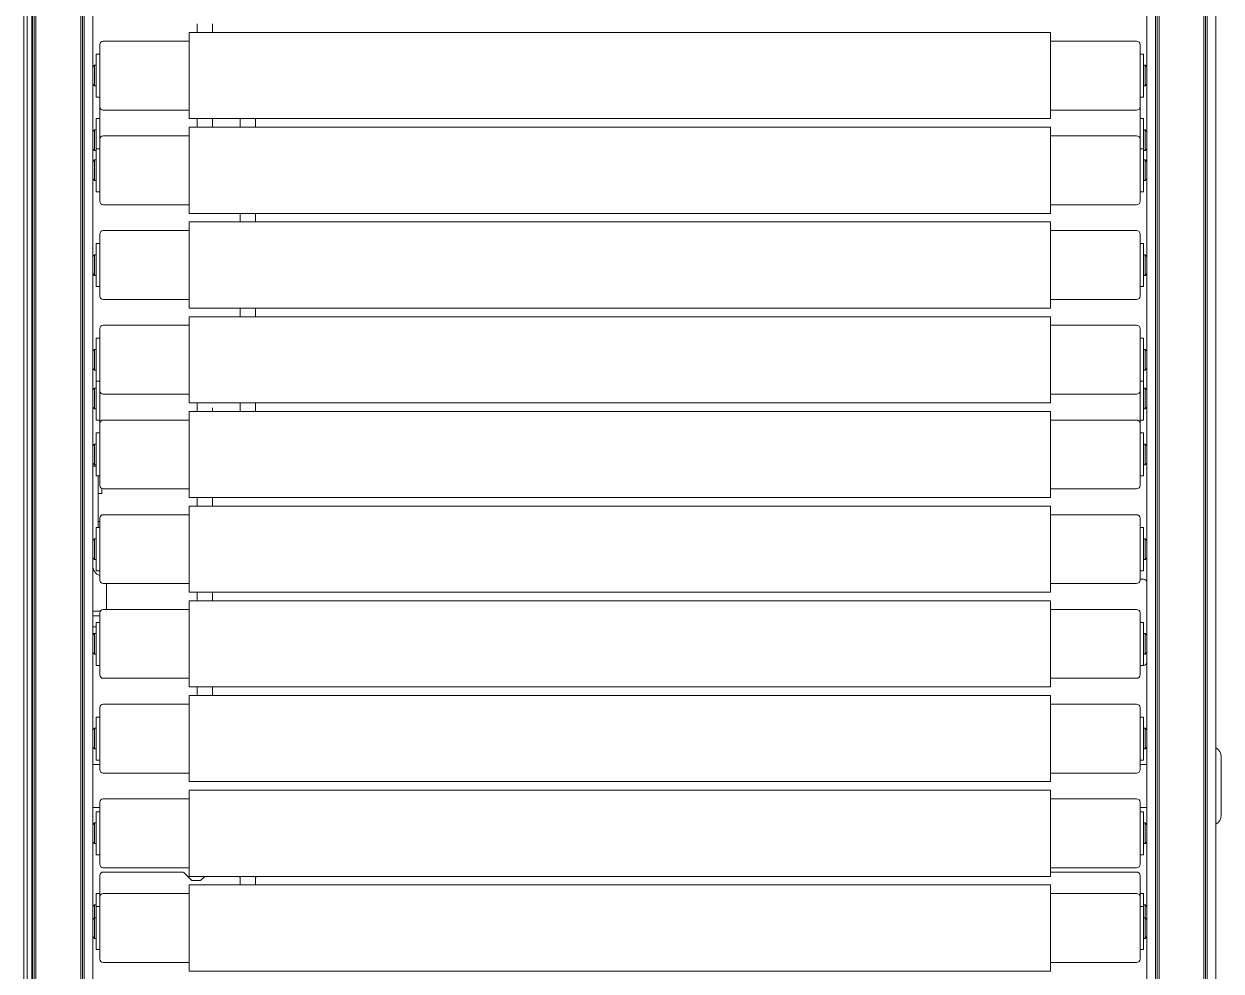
# Model space of a CAD drawing. Header units: metres. Extents: x 51 to 52746, y -259 to 37569.
# Drawn here: x 48994 to 49689, y 34029 to 34579 of the extents above; entities that cross this region are included whole.
import ezdxf

# ---------------------------------------------------------------- set-up
doc = ezdxf.new("R2010")
doc.units = ezdxf.units.M
doc.header["$LTSCALE"] = 500
doc.layers.add('Visible (ISO)', color=7, linetype='Continuous')

msp = doc.modelspace()

# ---------------------------------------------------------------- linework, layer by layer
at = {"layer": 'Visible (ISO)', "color": 4, "lineweight": 5}
for p, q in [((48993.552, 33366.209), (48993.552, 34906.209)), ((48995.352, 34906.209), (48995.352, 33366.209)), ((48998.052, 34906.209), (48998.052, 33366.209)), ((48998.552, 33366.209), (48998.552, 34906.209)), ((48999.552, 33366.209), (48999.552, 34906.209)), ((49000.552, 33366.209), (49000.552, 34906.209)), ((49026.552, 33366.209), (49026.552, 34906.209)), ((49027.552, 33366.209), (49027.552, 34906.209)), ((49028.552, 33366.209), (49028.552, 34906.209)), ((49033.552, 33366.209), (49033.552, 34906.209)), ((49645.552, 33366.209), (49645.552, 34906.209)), ((49650.552, 33366.209), (49650.552, 34906.209)), ((49651.552, 33366.209), (49651.552, 34906.209)), ((49652.552, 33366.209), (49652.552, 34906.209)), ((49678.552, 33366.209), (49678.552, 34906.209)), ((49679.552, 33366.209), (49679.552, 34906.209)), ((49680.552, 33366.209), (49680.552, 34906.209)), ((49685.552, 33366.209), (49685.552, 34906.209)), ((49094.152, 34573.709), (49094.152, 34578.709)), ((49102.952, 34573.709), (49102.952, 34578.709)), ((49089.552, 34573.709), (49089.552, 34523.709)), ((49589.552, 34573.709), (49089.552, 34573.709)), ((49589.552, 34573.709), (49589.552, 34523.709)), ((49037.552, 34566.709), (49037.552, 34530.709)), ((49089.552, 34568.709), (49039.552, 34568.709)), ((49639.552, 34568.709), (49589.552, 34568.709)), ((49641.552, 34530.709), (49641.552, 34566.709)), ((49035.552, 34561.209), (49035.552, 34536.209)), ((49035.552, 34561.209), (49037.552, 34561.209)), ((49643.552, 34561.209), (49641.552, 34561.209)), ((49643.552, 34536.209), (49643.552, 34561.209)), ((49033.552, 34553.709), (49034.552, 34554.709)), ((49034.552, 34542.709), (49034.552, 34554.709)), ((49034.552, 34554.709), (49035.552, 34554.709)), ((49644.552, 34554.709), (49643.552, 34554.709)), ((49644.552, 34554.709), (49644.552, 34542.709)), ((49645.552, 34553.709), (49644.552, 34554.709)), ((49033.552, 34543.709), (49034.552, 34542.709)), ((49034.552, 34542.709), (49035.552, 34542.709)), ((49644.552, 34542.709), (49643.552, 34542.709)), ((49645.552, 34543.709), (49644.552, 34542.709)), ((49035.552, 34536.209), (49037.552, 34536.209)), ((49643.552, 34536.209), (49641.552, 34536.209)), ((49037.552, 34530.709), (49037.552, 34511.709)), ((49089.552, 34528.709), (49039.552, 34528.709)), ((49639.552, 34528.709), (49589.552, 34528.709)), ((49641.552, 34511.709), (49641.552, 34530.709)), ((49035.552, 34523.709), (49035.552, 34506.209)), ((49035.552, 34523.709), (49037.552, 34523.709)), ((49589.552, 34523.709), (49089.552, 34523.709)), ((49094.152, 34518.709), (49094.152, 34523.709)), ((49102.952, 34518.709), (49102.952, 34523.709)), ((49119.152, 34518.709), (49119.152, 34523.709)), ((49127.952, 34523.709), (49127.952, 34518.709)), ((49643.552, 34523.709), (49641.552, 34523.709)), ((49643.552, 34506.209), (49643.552, 34523.709)), ((49033.552, 34516.209), (49034.552, 34517.209)), ((49034.552, 34505.209), (49034.552, 34517.209)), ((49034.552, 34517.209), (49035.552, 34517.209)), ((49089.552, 34513.709), (49039.552, 34513.709)), ((49089.552, 34518.709), (49089.552, 34468.709)), ((49589.552, 34518.709), (49089.552, 34518.709)), ((49589.552, 34518.709), (49589.552, 34468.709)), ((49639.552, 34513.709), (49589.552, 34513.709)), ((49644.552, 34517.209), (49643.552, 34517.209)), ((49644.552, 34517.209), (49644.552, 34505.209)), ((49645.552, 34516.209), (49644.552, 34517.209)), ((49037.552, 34511.709), (49037.552, 34475.709)), ((49641.552, 34475.709), (49641.552, 34511.709)), ((49033.552, 34506.209), (49034.552, 34505.209)), ((49034.552, 34505.209), (49035.552, 34505.209)), ((49035.552, 34506.209), (49035.552, 34481.209)), ((49035.552, 34506.209), (49037.552, 34506.209)), ((49643.552, 34506.209), (49641.552, 34506.209)), ((49643.552, 34481.209), (49643.552, 34506.209)), ((49644.552, 34505.209), (49643.552, 34505.209)), ((49645.552, 34506.209), (49644.552, 34505.209)), ((49033.552, 34498.709), (49034.552, 34499.709)), ((49034.552, 34487.709), (49034.552, 34499.709)), ((49034.552, 34499.709), (49035.552, 34499.709)), ((49644.552, 34499.709), (49643.552, 34499.709)), ((49644.552, 34499.709), (49644.552, 34487.709)), ((49645.552, 34498.709), (49644.552, 34499.709)), ((49033.552, 34488.709), (49034.552, 34487.709)), ((49034.552, 34487.709), (49035.552, 34487.709)), ((49644.552, 34487.709), (49643.552, 34487.709)), ((49645.552, 34488.709), (49644.552, 34487.709)), ((49035.552, 34481.209), (49037.552, 34481.209)), ((49643.552, 34481.209), (49641.552, 34481.209)), ((49089.552, 34473.709), (49039.552, 34473.709)), ((49639.552, 34473.709), (49589.552, 34473.709)), ((49589.552, 34468.709), (49089.552, 34468.709)), ((49119.152, 34463.709), (49119.152, 34468.709)), ((49127.952, 34463.709), (49127.952, 34468.709)), ((49089.552, 34458.709), (49039.552, 34458.709)), ((49089.552, 34463.709), (49089.552, 34413.709)), ((49589.552, 34463.709), (49089.552, 34463.709)), ((49589.552, 34463.709), (49589.552, 34413.709)), ((49639.552, 34458.709), (49589.552, 34458.709)), ((49035.552, 34451.209), (49035.552, 34426.209)), ((49035.552, 34451.209), (49037.552, 34451.209)), ((49037.552, 34456.709), (49037.552, 34420.709)), ((49641.552, 34420.709), (49641.552, 34456.709)), ((49643.552, 34451.209), (49641.552, 34451.209)), ((49643.552, 34426.209), (49643.552, 34451.209)), ((49033.552, 34443.709), (49034.552, 34444.709)), ((49034.552, 34432.709), (49034.552, 34444.709)), ((49034.552, 34444.709), (49035.552, 34444.709)), ((49644.552, 34444.709), (49643.552, 34444.709)), ((49644.552, 34444.709), (49644.552, 34432.709)), ((49645.552, 34443.709), (49644.552, 34444.709)), ((49033.552, 34433.709), (49034.552, 34432.709)), ((49034.552, 34432.709), (49035.552, 34432.709)), ((49644.552, 34432.709), (49643.552, 34432.709)), ((49645.552, 34433.709), (49644.552, 34432.709)), ((49035.552, 34426.209), (49037.552, 34426.209)), ((49643.552, 34426.209), (49641.552, 34426.209)), ((49089.552, 34418.709), (49039.552, 34418.709)), ((49639.552, 34418.709), (49589.552, 34418.709)), ((49589.552, 34413.709), (49089.552, 34413.709)), ((49119.152, 34408.709), (49119.152, 34413.709)), ((49127.952, 34408.709), (49127.952, 34413.709)), ((49089.552, 34403.709), (49039.552, 34403.709)), ((49089.552, 34408.709), (49089.552, 34358.709)), ((49589.552, 34408.709), (49089.552, 34408.709)), ((49589.552, 34408.709), (49589.552, 34358.709)), ((49639.552, 34403.709), (49589.552, 34403.709)), ((49035.552, 34396.209), (49035.552, 34371.209)), ((49035.552, 34396.209), (49037.552, 34396.209)), ((49037.552, 34401.709), (49037.552, 34365.709)), ((49641.552, 34365.709), (49641.552, 34401.709)), ((49643.552, 34396.209), (49641.552, 34396.209)), ((49643.552, 34371.209), (49643.552, 34396.209)), ((49033.552, 34388.709), (49034.552, 34389.709)), ((49034.552, 34377.709), (49034.552, 34389.709)), ((49034.552, 34389.709), (49035.552, 34389.709)), ((49644.552, 34389.709), (49643.552, 34389.709)), ((49644.552, 34389.709), (49644.552, 34377.709)), ((49645.552, 34388.709), (49644.552, 34389.709)), ((49033.552, 34378.709), (49034.552, 34377.709)), ((49034.552, 34377.709), (49035.552, 34377.709)), ((49644.552, 34377.709), (49643.552, 34377.709)), ((49645.552, 34378.709), (49644.552, 34377.709)), ((49035.552, 34371.209), (49037.552, 34371.209)), ((49035.552, 34371.209), (49035.552, 34348.709)), ((49643.552, 34371.209), (49641.552, 34371.209)), ((49643.552, 34348.709), (49643.552, 34371.209)), ((49033.552, 34366.209), (49034.552, 34367.209)), ((49034.552, 34355.209), (49034.552, 34367.209)), ((49034.552, 34367.209), (49035.552, 34367.209)), ((49037.552, 34365.709), (49037.552, 34346.709)), ((49089.552, 34363.709), (49039.552, 34363.709)), ((49639.552, 34363.709), (49589.552, 34363.709)), ((49641.552, 34346.709), (49641.552, 34365.709)), ((49644.552, 34367.209), (49643.552, 34367.209)), ((49644.552, 34367.209), (49644.552, 34355.209)), ((49645.552, 34366.209), (49644.552, 34367.209)), ((49033.552, 34356.209), (49034.552, 34355.209)), ((49034.552, 34355.209), (49035.552, 34355.209)), ((49589.552, 34358.709), (49089.552, 34358.709)), ((49094.152, 34353.709), (49094.152, 34358.709)), ((49102.952, 34353.709), (49102.952, 34355.764)), ((49119.152, 34353.709), (49119.152, 34358.709)), ((49127.952, 34358.709), (49127.952, 34353.709)), ((49644.552, 34355.209), (49643.552, 34355.209)), ((49645.552, 34356.209), (49644.552, 34355.209)), ((49035.552, 34348.709), (49037.552, 34348.709)), ((49089.552, 34348.709), (49039.552, 34348.709)), ((49089.552, 34353.709), (49089.552, 34303.709)), ((49589.552, 34353.709), (49089.552, 34353.709)), ((49589.552, 34353.709), (49589.552, 34303.709)), ((49639.552, 34348.709), (49589.552, 34348.709)), ((49643.552, 34348.709), (49641.552, 34348.709)), ((49035.552, 34341.209), (49035.552, 34316.209)), ((49035.552, 34341.209), (49037.552, 34341.209)), ((49037.552, 34346.709), (49037.552, 34310.709)), ((49641.552, 34310.709), (49641.552, 34346.709)), ((49643.552, 34341.209), (49641.552, 34341.209)), ((49643.552, 34316.209), (49643.552, 34341.209)), ((49033.552, 34333.709), (49034.552, 34334.709)), ((49034.552, 34322.709), (49034.552, 34334.709)), ((49034.552, 34334.709), (49035.552, 34334.709)), ((49644.552, 34334.709), (49643.552, 34334.709)), ((49644.552, 34334.709), (49644.552, 34322.709)), ((49645.552, 34333.709), (49644.552, 34334.709)), ((49033.552, 34323.709), (49034.552, 34322.709)), ((49033.552, 34322.984), (49034.277, 34322.984)), ((49035.552, 34321.984), (49033.552, 34321.984)), ((49034.552, 34322.709), (49035.552, 34322.709)), ((49644.552, 34322.709), (49643.552, 34322.709)), ((49645.552, 34323.709), (49644.552, 34322.709)), ((49035.552, 34316.209), (49037.552, 34316.209)), ((49036.552, 34316.209), (49036.552, 34286.209)), ((49643.552, 34316.209), (49641.552, 34316.209)), ((49038.852, 34305.984), (49036.552, 34305.984)), ((49038.852, 34308.835), (49038.852, 34305.984)), ((49089.552, 34308.709), (49039.552, 34308.709)), ((49639.552, 34308.709), (49589.552, 34308.709)), ((49589.552, 34303.709), (49089.552, 34303.709)), ((49089.552, 34298.709), (49089.552, 34248.709)), ((49589.552, 34298.709), (49089.552, 34298.709)), ((49094.152, 34298.709), (49094.152, 34303.709)), ((49102.952, 34298.709), (49102.952, 34303.709)), ((49589.552, 34298.709), (49589.552, 34248.709)), ((49037.552, 34291.709), (49037.552, 34255.709)), ((49089.552, 34293.709), (49039.552, 34293.709)), ((49639.552, 34293.709), (49589.552, 34293.709)), ((49641.552, 34255.709), (49641.552, 34291.709)), ((49035.552, 34286.209), (49035.552, 34261.209)), ((49035.552, 34286.209), (49037.552, 34286.209)), ((49037.552, 34289.784), (49036.552, 34289.784)), ((49643.552, 34286.209), (49641.552, 34286.209)), ((49643.552, 34261.209), (49643.552, 34286.209)), ((49033.552, 34278.709), (49034.552, 34279.709)), ((49034.552, 34267.709), (49034.552, 34279.709)), ((49034.552, 34279.709), (49035.552, 34279.709)), ((49644.552, 34279.709), (49643.552, 34279.709)), ((49644.552, 34279.709), (49644.552, 34267.709)), ((49645.552, 34278.709), (49644.552, 34279.709)), ((49033.552, 34268.709), (49034.552, 34267.709)), ((49034.552, 34267.709), (49035.552, 34267.709)), ((49644.552, 34267.709), (49643.552, 34267.709)), ((49645.552, 34268.709), (49644.552, 34267.709)), ((49035.552, 34261.209), (49037.552, 34261.209)), ((49643.552, 34261.209), (49641.552, 34261.209)), ((49089.552, 34253.709), (49039.552, 34253.709)), ((49041.552, 34253.709), (49041.552, 34238.709)), ((49639.552, 34253.709), (49589.552, 34253.709)), ((49643.552, 34256.209), (49641.552, 34256.209)), ((49589.552, 34248.709), (49089.552, 34248.709)), ((49089.552, 34243.709), (49089.552, 34193.709)), ((49589.552, 34243.709), (49089.552, 34243.709)), ((49094.152, 34243.709), (49094.152, 34248.709)), ((49102.952, 34243.709), (49102.952, 34248.709)), ((49589.552, 34243.709), (49589.552, 34193.709)), ((49037.766, 34237.609), (49033.552, 34237.609)), ((49037.552, 34236.709), (49037.552, 34200.709)), ((49089.552, 34238.709), (49039.552, 34238.709)), ((49639.552, 34238.709), (49589.552, 34238.709)), ((49641.552, 34200.709), (49641.552, 34236.709)), ((49037.552, 34235.007), (49033.552, 34235.007)), ((49035.552, 34231.209), (49035.552, 34206.209)), ((49035.552, 34231.209), (49037.552, 34231.209)), ((49643.552, 34231.209), (49641.552, 34231.209)), ((49643.552, 34206.209), (49643.552, 34231.209)), ((49035.552, 34228.607), (49033.552, 34228.607)), ((49035.552, 34224.808), (49033.552, 34224.808)), ((49033.552, 34223.709), (49034.552, 34224.709)), ((49034.552, 34212.709), (49034.552, 34224.709)), ((49034.552, 34224.709), (49035.552, 34224.709)), ((49644.552, 34224.709), (49643.552, 34224.709)), ((49644.552, 34224.709), (49644.552, 34212.709)), ((49645.552, 34223.709), (49644.552, 34224.709)), ((49033.552, 34213.709), (49034.552, 34212.709)), ((49034.552, 34212.709), (49035.552, 34212.709)), ((49644.552, 34212.709), (49643.552, 34212.709)), ((49645.552, 34213.709), (49644.552, 34212.709)), ((49035.552, 34206.209), (49037.552, 34206.209)), ((49643.552, 34206.209), (49641.552, 34206.209)), ((49089.552, 34198.709), (49039.552, 34198.709)), ((49639.552, 34198.709), (49589.552, 34198.709)), ((49589.552, 34193.709), (49089.552, 34193.709)), ((49089.552, 34188.709), (49089.552, 34138.709)), ((49589.552, 34188.709), (49089.552, 34188.709)), ((49094.152, 34188.709), (49094.152, 34193.709)), ((49102.952, 34193.709), (49102.952, 34188.709)), ((49589.552, 34188.709), (49589.552, 34138.709)), ((49037.552, 34181.709), (49037.552, 34145.709)), ((49089.552, 34183.709), (49039.552, 34183.709)), ((49639.552, 34183.709), (49589.552, 34183.709)), ((49641.552, 34145.709), (49641.552, 34181.709)), ((49035.552, 34176.209), (49035.552, 34151.209)), ((49035.552, 34176.209), (49037.552, 34176.209)), ((49643.552, 34176.209), (49641.552, 34176.209)), ((49643.552, 34151.209), (49643.552, 34176.209)), ((49033.552, 34168.709), (49034.552, 34169.709)), ((49034.552, 34157.709), (49034.552, 34169.709)), ((49034.552, 34169.709), (49035.552, 34169.709)), ((49644.552, 34169.709), (49643.552, 34169.709)), ((49644.552, 34169.709), (49644.552, 34157.709)), ((49645.552, 34168.709), (49644.552, 34169.709)), ((49033.552, 34158.709), (49034.552, 34157.709)), ((49034.552, 34157.709), (49035.552, 34157.709)), ((49644.552, 34157.709), (49643.552, 34157.709)), ((49645.552, 34158.709), (49644.552, 34157.709)), ((49688.552, 34153.209), (49688.552, 34119.209)), ((49037.552, 34148.709), (49033.552, 34148.709)), ((49035.552, 34151.209), (49037.552, 34151.209)), ((49643.552, 34151.209), (49641.552, 34151.209)), ((49645.552, 34148.709), (49641.552, 34148.709)), ((49089.552, 34143.709), (49039.552, 34143.709)), ((49589.552, 34138.709), (49089.552, 34138.709)), ((49639.552, 34143.709), (49589.552, 34143.709)), ((49089.552, 34133.709), (49089.552, 34083.709)), ((49589.552, 34133.709), (49089.552, 34133.709)), ((49589.552, 34133.709), (49589.552, 34083.709)), ((49037.552, 34126.709), (49037.552, 34090.709)), ((49089.552, 34128.709), (49039.552, 34128.709)), ((49639.552, 34128.709), (49589.552, 34128.709)), ((49641.552, 34090.709), (49641.552, 34126.709)), ((49037.552, 34123.709), (49033.552, 34123.709)), ((49035.552, 34121.209), (49035.552, 34096.209)), ((49035.552, 34121.209), (49037.552, 34121.209)), ((49645.552, 34123.709), (49641.552, 34123.709)), ((49643.552, 34121.209), (49641.552, 34121.209)), ((49643.552, 34096.209), (49643.552, 34121.209)), ((49033.552, 34113.709), (49034.552, 34114.709)), ((49034.552, 34102.709), (49034.552, 34114.709)), ((49034.552, 34114.709), (49035.552, 34114.709)), ((49644.552, 34114.709), (49643.552, 34114.709)), ((49644.552, 34114.709), (49644.552, 34102.709)), ((49645.552, 34113.709), (49644.552, 34114.709)), ((49033.552, 34103.709), (49034.552, 34102.709)), ((49645.552, 34103.709), (49644.552, 34102.709)), ((49034.552, 34102.709), (49035.552, 34102.709)), ((49644.552, 34102.709), (49643.552, 34102.709)), ((49035.552, 34096.209), (49037.552, 34096.209)), ((49643.552, 34096.209), (49641.552, 34096.209)), ((49037.552, 34084.209), (49037.552, 34071.709)), ((49089.552, 34088.709), (49039.552, 34088.709)), ((49085.638, 34086.209), (49039.552, 34086.209)), ((49090.759, 34081.502), (49086.345, 34085.916)), ((49589.552, 34083.709), (49089.552, 34083.709)), ((49096.345, 34081.502), (49098.552, 34083.709)), ((49119.152, 34083.109), (49118.552, 34083.709)), ((49119.152, 34078.709), (49119.152, 34083.709)), ((49127.952, 34083.709), (49127.952, 34078.709)), ((49127.952, 34083.109), (49128.552, 34083.709)), ((49639.552, 34088.709), (49589.552, 34088.709)), ((49639.552, 34086.209), (49589.552, 34086.209)), ((49641.552, 34071.709), (49641.552, 34084.209)), ((49089.552, 34078.709), (49089.552, 34028.709)), ((49589.552, 34078.709), (49089.552, 34078.709)), ((49091.466, 34081.209), (49095.638, 34081.209)), ((49589.552, 34078.709), (49589.552, 34028.709)), ((49035.552, 34073.709), (49035.552, 34066.209)), ((49035.552, 34073.709), (49037.552, 34073.709)), ((49037.552, 34071.709), (49037.552, 34035.709)), ((49089.552, 34073.709), (49039.552, 34073.709)), ((49639.552, 34073.709), (49589.552, 34073.709)), ((49643.552, 34073.709), (49641.552, 34073.709)), ((49641.552, 34035.709), (49641.552, 34071.709)), ((49643.552, 34066.209), (49643.552, 34073.709)), ((49033.552, 34066.209), (49034.552, 34067.209)), ((49034.552, 34059.709), (49034.552, 34067.209)), ((49034.552, 34067.209), (49035.552, 34067.209)), ((49035.552, 34066.209), (49035.552, 34041.209)), ((49035.552, 34066.209), (49037.552, 34066.209)), ((49643.552, 34066.209), (49641.552, 34066.209)), ((49644.552, 34067.209), (49643.552, 34067.209)), ((49643.552, 34041.209), (49643.552, 34066.209)), ((49644.552, 34067.209), (49644.552, 34059.709)), ((49645.552, 34066.209), (49644.552, 34067.209)), ((49033.552, 34058.709), (49034.552, 34059.709)), ((49034.552, 34047.709), (49034.552, 34059.709)), ((49034.552, 34059.709), (49035.552, 34059.709)), ((49644.552, 34059.709), (49643.552, 34059.709)), ((49644.552, 34059.709), (49644.552, 34047.709)), ((49645.552, 34058.709), (49644.552, 34059.709)), ((49033.552, 34048.709), (49034.552, 34047.709)), ((49645.552, 34048.709), (49644.552, 34047.709)), ((49034.552, 34047.709), (49035.552, 34047.709)), ((49035.552, 34041.209), (49037.552, 34041.209)), ((49643.552, 34041.209), (49641.552, 34041.209)), ((49644.552, 34047.709), (49643.552, 34047.709)), ((49089.552, 34033.709), (49039.552, 34033.709)), ((49589.552, 34028.709), (49089.552, 34028.709)), ((49639.552, 34033.709), (49589.552, 34033.709))]:
    msp.add_line(p, q, dxfattribs=at)
for centre, radius, start, end in [((49039.552, 34566.709), 2, 90, 180), ((49639.552, 34566.709), 2, 0, 90), ((49039.552, 34530.709), 2, 180, 270), ((49639.552, 34530.709), 2, 270, 0), ((49039.552, 34511.709), 2, 90, 180), ((49639.552, 34511.709), 2, 0, 90), ((49039.552, 34475.709), 2, 180, 270), ((49639.552, 34475.709), 2, 270, 0), ((49039.552, 34456.709), 2, 90, 180), ((49639.552, 34456.709), 2, 0, 90), ((49039.552, 34420.709), 2, 180, 270), ((49639.552, 34420.709), 2, 270, 0), ((49039.552, 34401.709), 2, 90, 180), ((49639.552, 34401.709), 2, 0, 90), ((49039.552, 34365.709), 2, 180, 270), ((49639.552, 34365.709), 2, 270, 0), ((49039.552, 34346.709), 2, 90, 180), ((49639.552, 34346.709), 2, 0, 90), ((49039.552, 34310.709), 2, 180, 270), ((49639.552, 34310.709), 2, 270, 0), ((49039.552, 34291.709), 2, 90, 180), ((49639.552, 34291.709), 2, 0, 90), ((49039.552, 34263.984), 6, 180, 250.528779), ((49039.552, 34255.709), 2, 180, 270), ((49639.552, 34255.709), 2, 270, 0), ((49643.552, 34254.209), 2, 0, 90), ((49039.552, 34236.709), 2, 90, 180), ((49639.552, 34236.709), 2, 0, 90), ((49643.552, 34208.209), 2, 270, 0), ((49039.552, 34200.709), 2, 180, 270), ((49639.552, 34200.709), 2, 270, 0), ((49039.552, 34181.709), 2, 90, 180), ((49639.552, 34181.709), 2, 0, 90), ((49682.552, 34153.209), 6, 0, 59.998677), ((49039.552, 34145.709), 2, 180, 270), ((49639.552, 34145.709), 2, 270, 0), ((49039.552, 34126.709), 2, 90, 180), ((49639.552, 34126.709), 2, 0, 90), ((49682.552, 34119.209), 6, 300.001323, 0), ((49039.552, 34090.709), 2, 180, 270), ((49639.552, 34090.709), 2, 270, 0), ((49039.552, 34084.209), 2, 90, 180), ((49085.638, 34085.209), 1, 45, 90), ((49639.552, 34084.209), 2, 0, 90), ((49091.466, 34082.209), 1, 225, 270), ((49095.638, 34082.209), 1, 270, 315), ((49039.552, 34071.709), 2, 90, 180), ((49639.552, 34071.709), 2, 0, 90), ((49039.552, 34035.709), 2, 180, 270), ((49639.552, 34035.709), 2, 270, 0)]:
    msp.add_arc(centre, radius, start, end, dxfattribs=at)

doc.saveas('drawing.dxf')
